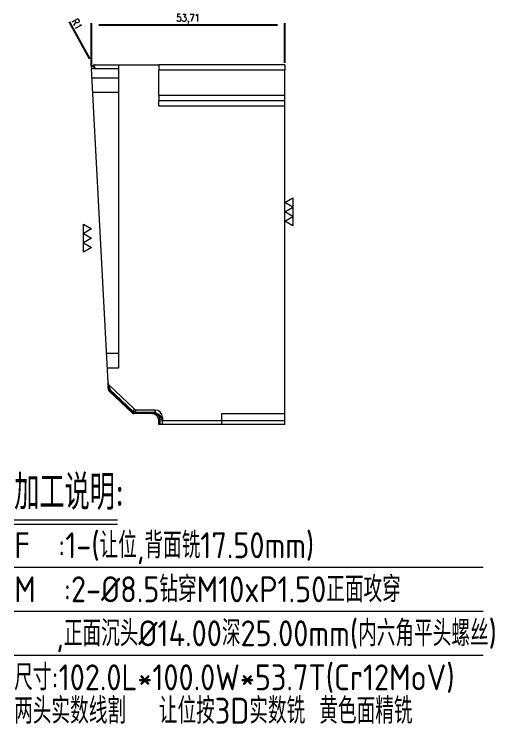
# Model space of a CAD drawing. Header units: millimetres. Extents: x 123150 to 123564, y 643 to 923.
# Drawn here: x 123429.9 to 123563.6, y 706 to 903.3 of the extents above; entities that cross this region are included whole.
import ezdxf

# ---------------------------------------------------------------- set-up
doc = ezdxf.new("R2010")
doc.units = ezdxf.units.MM
doc.linetypes.add('DASHED', pattern=[0])
for name, color, linetype in [('DIE_P', 2, 'Continuous'), ('DIM', 4, 'Continuous'), ('PRESS', 3, 'Continuous'), ('TEXT', 4, 'Continuous')]:
    doc.layers.add(name, color=color, linetype=linetype)
doc.styles.add('gbenor', font='gbenor.shx', dxfattribs={"bigfont": 'gbcbig.shx'})
doc.styles.get("Standard").update_dxf_attribs({"font": 'txt.shx', "width": 0.85, "bigfont": 'ctxt.shx'})
doc.dimstyles.new('T-2-WX', dxfattribs={"dimtxt": 2, "dimasz": 2, "dimexe": 0.5, "dimexo": 0.5, "dimgap": 0.5, "dimtad": 1, "dimtxsty": 'Standard', "dimblk": 'OPEN30', "dimcen": 0, "dimazin": 3, "dimtfac": 1, "dimtmove": 0, "dimatfit": 3, "dimldrblk": 'OPEN30', "dimlwd": -1, "dimlwe": -1})

# ---------------------------------------------------------------- blocks, each defined once
blk = doc.blocks.new('*u7579')
at = {"layer": 'DIE_P', "color": 11, "linetype": 'Continuous', "lineweight": 13}
for p, q in [((-28.2, 53.52), (-10.49, 53.52)), ((-10.49, 53.52), (-10.49, 52.02)), ((24.51, 53.52), (-10.49, 53.52)), ((24.51, 53.52), (24.51, 52.02)), ((-10.49, 45.02), (-10.49, 52.02)), ((24.51, 45.02), (24.51, 52.02)), ((-10.49, 45.02), (-10.49, 43.52)), ((-10.49, 42.02), (-10.49, 43.52)), ((24.51, 43.52), (-10.49, 43.52)), ((24.51, 43.52), (24.51, 45.02)), ((24.51, 42.02), (24.51, 43.52)), ((24.51, -45.47), (24.51, 42.02)), ((24.51, -46.47), (-9.49, -46.47)), ((24.51, -46.47), (24.51, -45.47))]:
    blk.add_line(p, q, dxfattribs=at)
at = {"layer": 'DIE_P', "color": 31, "linetype": 'DASHED', "lineweight": 13}
for p, q in [((-21.69, 53.52), (-21.69, 52.39)), ((-21.69, 52.39), (-21.69, 49.77)), ((-29.06, 49.77), (-29.06, 49.77)), ((-21.69, 49.77), (-29.06, 49.77)), ((-21.69, 49.77), (-21.69, 45.77)), ((-21.69, 45.77), (-21.69, -26.8)), ((-21.69, -26.8), (-21.69, -30.8)), ((-21.69, -30.8), (-24.83, -30.8)), ((-24.83, -30.8), (-24.83, -30.8))]:
    blk.add_line(p, q, dxfattribs=at)
at = {"layer": 'DIE_P', "color": 2, "linetype": 'Continuous', "lineweight": 13}
for p, q in [((-24.62, -34.96), (-29.2, 52.47)), ((-24.54, -36.41), (-24.62, -34.96)), ((-17.25, -42.25), (-24.37, -35.5)), ((-24.52, -36.71), (-24.54, -36.41)), ((-17.94, -43.25), (-24.28, -37.25)), ((-11.49, -42.47), (-16.7, -42.47)), ((-12.49, -43.47), (-17.39, -43.47)), ((-12.48, -43.47), (-12.48, -43.47)), ((-9.49, -44.47), (-9.49, -45.47)), ((-10.49, -46.47), (-10.49, -45.47)), ((-10.21, -46.47), (-10.49, -46.47)), ((-9.49, -46.47), (-10.21, -46.47)), ((-9.49, -46.47), (-9.49, -45.47))]:
    blk.add_line(p, q, dxfattribs=at)
at = {"layer": 'DIE_P', "color": 155, "linetype": 'DASHED', "lineweight": 13}
for p, q in [((-21.69, 52.39), (-29.19, 52.39)), ((-21.69, 52.39), (-29.19, 52.39)), ((24.51, 52.02), (-10.49, 52.02)), ((-21.69, 45.77), (-28.85, 45.77)), ((-21.69, 45.77), (-28.85, 45.77)), ((24.51, 45.02), (-10.49, 45.02)), ((24.51, 42.02), (-10.49, 42.02)), ((-21.69, -26.8), (-25.04, -26.8)), ((-21.69, -26.8), (-25.04, -26.8)), ((-21.69, -30.8), (-24.83, -30.8)), ((-24.09, -36.75), (-24.37, -35.5)), ((-24.28, -37.25), (-24.08, -37.04)), ((-24.09, -36.75), (-17.65, -42.86)), ((-24.08, -37.04), (-24.09, -36.75)), ((-17.75, -43.05), (-24.08, -37.04)), ((-17.75, -43.05), (-17.94, -43.25)), ((-17.39, -43.47), (-17.39, -43.19)), ((-17.39, -43.19), (-11.49, -43.19)), ((-17.25, -42.25), (-17.26, -42.25)), ((-11.49, -42.47), (-11.49, -43.17)), ((-10.21, -44.47), (-10.21, -46.47)), ((-10.21, -46.47), (-10.21, -45.21)), ((-10.21, -45.21), (-10.21, -46.47)), ((-10.19, -44.47), (-9.49, -44.47)), ((24.51, -45.47), (-9.49, -45.47))]:
    blk.add_line(p, q, dxfattribs=at)
at = {"layer": 'DIE_P', "color": 155, "linetype": 'Continuous', "lineweight": 13}
for p, q in [((24.51, 52.02), (-10.49, 52.02)), ((24.51, 45.02), (-10.49, 45.02)), ((24.51, 42.02), (-10.49, 42.02)), ((-24.37, -35.5), (-24.09, -36.75)), ((-24.08, -37.04), (-24.28, -37.25)), ((-24.09, -36.75), (-24.08, -37.04)), ((-17.65, -42.86), (-24.09, -36.75)), ((-24.08, -37.04), (-17.75, -43.05)), ((-17.94, -43.25), (-17.75, -43.05)), ((-17.39, -43.19), (-17.39, -43.47)), ((-11.49, -43.19), (-17.39, -43.19)), ((-17.26, -42.25), (-17.25, -42.25)), ((-11.49, -43.17), (-11.49, -42.47)), ((-10.21, -46.47), (-10.21, -44.47)), ((-9.49, -44.47), (-10.19, -44.47)), ((24.51, -45.47), (-9.49, -45.47))]:
    blk.add_line(p, q, dxfattribs=at)
at = {"layer": 'DIE_P', "color": 2, "linetype": 'DASHED', "lineweight": 13}
for p, q in [((-16.7, -42.47), (-16.71, -42.47)), ((-11.49, -43.47), (-11.49, -43.47)), ((-10.24, -44.57), (-10.25, -44.56)), ((-10.2, -44.48), (-10.2, -44.48))]:
    blk.add_line(p, q, dxfattribs=at)
at = {"layer": 'DIE_P', "color": 11, "linetype": 'DASHED', "lineweight": 13}
for p, q in [((7.01, -46.47), (7.01, -43.47)), ((7.01, -43.47), (24.51, -43.47))]:
    blk.add_line(p, q, dxfattribs=at)
at = {"layer": 'DIE_P', "color": 11, "linetype": 'Continuous', "lineweight": 13}
blk.add_arc((-28.2, 52.52), 1, 90, 183, dxfattribs=at)
at = {"layer": 'DIE_P', "color": 2, "linetype": 'Continuous', "lineweight": 13}
for centre, radius, start, end in [((-23.82, -34.92), 0.8, 183, 226.5), ((-23.73, -36.67), 0.8, 183, 226.5), ((-17.39, -42.67), 0.8, 226.5, 270), ((-16.7, -41.67), 0.8, 226.5, 270), ((-11.49, -44.47), 2, 0, 90)]:
    blk.add_arc(centre, radius, start, end, dxfattribs=at)
at = {"layer": 'DIE_P', "color": 2, "linetype": 'DASHED', "lineweight": 13}
blk.add_arc((-11.49, -45.47), 2, 0, 90, dxfattribs=at)
at = {"layer": 'DIE_P', "color": 155, "linetype": 'DASHED', "lineweight": 13}
for centre, major_axis, ratio, start_param, end_param in [((-23.74, -36.37), (-0.799, -0.042), 0.500161, 0, 1.085736), ((-23.73, -36.67), (-0.799, -0.042), 0.500161, 0, 1.085736), ((-12.14, -44.85), (-5.63, 1.73), 0.390682, 6.161665, 6.251132), ((-17.39, -42.67), (-0.743, 0.297), 0.614755, 1.330437, 1.811466), ((-17.3, -42.49), (-0.66, 0.452), 0.638034, 1.46929, 1.983088), ((-11.78, -44.47), (-5.67, 1.14), 0.290363, 6.100492, 6.189959), ((-16.71, -41.67), (0, 0.8), 0.996138, 2.380442, 3.141593), ((-11.49, -44.47), (1.41, -1.41), 0.528042, 1.098822, 2.042771), ((-11.49, -45.47), (-2, 0), 0.173648, 3.141593, 4.014167), ((-11.49, -45.47), (-2, 0), 0.173648, 3.141593, 4.014167)]:
    blk.add_ellipse(centre, major_axis=major_axis, ratio=ratio, start_param=start_param, end_param=end_param, dxfattribs=at)
at = {"layer": 'DIE_P', "color": 155, "linetype": 'Continuous', "lineweight": 13}
for centre, major_axis, ratio, start_param, end_param in [((-23.74, -36.37), (0.799, 0.042), 0.500161, 3.141593, 4.227329), ((-23.73, -36.67), (0.799, 0.042), 0.500161, 3.141593, 4.227329), ((-12.14, -44.85), (-5.63, 1.73), 0.390686, 6.161664, 6.251131), ((-17.39, -42.67), (0.743, -0.297), 0.614755, 4.472029, 4.953059), ((-17.3, -42.49), (0.66, -0.452), 0.638034, 4.610883, 5.124681), ((-11.78, -44.47), (-5.67, 1.14), 0.290362, 6.100493, 6.18996), ((-16.71, -41.67), (0, -0.8), 0.996138, 5.522035, 6.283185), ((-11.49, -44.47), (-1.41, 1.41), 0.528042, 4.240414, 5.184364)]:
    blk.add_ellipse(centre, major_axis=major_axis, ratio=ratio, start_param=start_param, end_param=end_param, dxfattribs=at)
at = {"layer": 'DIE_P', "color": 155, "linetype": 'DASHED', "lineweight": 13}
for points, knots in [([(-17.26, -42.25), (-17.26, -42.25), (-17.27, -42.25), (-17.27, -42.26), (-17.28, -42.26), (-17.29, -42.27), (-17.3, -42.28), (-17.33, -42.31), (-17.34, -42.32), (-17.37, -42.36), (-17.38, -42.39), (-17.41, -42.44), (-17.43, -42.47), (-17.47, -42.54), (-17.49, -42.57), (-17.53, -42.65), (-17.55, -42.69), (-17.58, -42.75), (-17.6, -42.77), (-17.62, -42.82), (-17.64, -42.84), (-17.65, -42.86)], [0, 0, 0, 0, 0.0625, 0.0625, 0.125, 0.125, 0.25, 0.25, 0.375, 0.375, 0.5, 0.5, 0.625, 0.625, 0.75, 0.75, 0.875, 0.875, 0.9375, 0.9375, 1, 1, 1, 1]), ([(-17.3, -43.06), (-17.28, -43.04), (-17.26, -43.02), (-17.22, -42.97), (-17.2, -42.96), (-17.15, -42.9), (-17.11, -42.86), (-17.05, -42.79), (-17.02, -42.76), (-16.96, -42.69), (-16.94, -42.67), (-16.9, -42.63), (-16.9, -42.63), (-16.89, -42.61), (-16.87, -42.6), (-16.85, -42.58), (-16.82, -42.55), (-16.8, -42.53), (-16.77, -42.5), (-16.75, -42.49), (-16.74, -42.48), (-16.73, -42.48), (-16.72, -42.47), (-16.71, -42.47), (-16.71, -42.47)], [0, 0, 0, 0, 0.0625, 0.0625, 0.125, 0.125, 0.25, 0.25, 0.375, 0.375, 0.5, 0.5, 0.53125, 0.53125, 0.5625, 0.625, 0.625, 0.75, 0.75, 0.875, 0.875, 0.9375, 0.9375, 1, 1, 1, 1]), ([(-10.21, -45.21), (-10.22, -45.1), (-10.23, -44.99), (-10.28, -44.77), (-10.31, -44.66), (-10.38, -44.44), (-10.42, -44.34), (-10.52, -44.14), (-10.58, -44.05), (-10.7, -43.89), (-10.77, -43.81), (-10.9, -43.69), (-10.98, -43.63), (-11.12, -43.55), (-11.2, -43.52), (-11.35, -43.48), (-11.42, -43.47), (-11.49, -43.47)], [0, 0, 0, 0, 0.125406, 0.125406, 0.250811, 0.250811, 0.376217, 0.376217, 0.501622, 0.501622, 0.627028, 0.627028, 0.752434, 0.752434, 0.877839, 0.877839, 1, 1, 1, 1]), ([(-10.21, -45.21), (-10.22, -45.1), (-10.23, -44.99), (-10.28, -44.77), (-10.31, -44.66), (-10.38, -44.44), (-10.42, -44.34), (-10.52, -44.14), (-10.58, -44.05), (-10.7, -43.89), (-10.77, -43.81), (-10.9, -43.69), (-10.98, -43.63), (-11.12, -43.55), (-11.2, -43.52), (-11.35, -43.48), (-11.42, -43.47), (-11.49, -43.47)], [0, 0, 0, 0, 0.125406, 0.125406, 0.250811, 0.250811, 0.376217, 0.376217, 0.501622, 0.501622, 0.627028, 0.627028, 0.752434, 0.752434, 0.877839, 0.877839, 1, 1, 1, 1]), ([(-10.21, -45.21), (-10.21, -45.21), (-10.21, -45.21), (-10.22, -45.21), (-10.23, -45.22), (-10.24, -45.22), (-10.24, -45.22), (-10.25, -45.23), (-10.26, -45.23), (-10.27, -45.23), (-10.27, -45.24), (-10.28, -45.24), (-10.29, -45.24), (-10.3, -45.25), (-10.3, -45.25), (-10.31, -45.25), (-10.32, -45.26), (-10.32, -45.26), (-10.33, -45.27), (-10.34, -45.27), (-10.34, -45.27), (-10.35, -45.28), (-10.36, -45.28), (-10.36, -45.29), (-10.37, -45.29), (-10.38, -45.29), (-10.38, -45.3), (-10.39, -45.3), (-10.39, -45.31), (-10.4, -45.31), (-10.4, -45.32), (-10.41, -45.32), (-10.42, -45.33), (-10.42, -45.33), (-10.43, -45.34), (-10.43, -45.34), (-10.43, -45.34), (-10.44, -45.35), (-10.44, -45.35), (-10.45, -45.36), (-10.45, -45.36), (-10.46, -45.37), (-10.46, -45.38), (-10.46, -45.38), (-10.47, -45.39), (-10.47, -45.39), (-10.47, -45.4), (-10.48, -45.4), (-10.48, -45.41), (-10.48, -45.41), (-10.48, -45.42), (-10.48, -45.43), (-10.49, -45.43), (-10.49, -45.44), (-10.49, -45.44), (-10.49, -45.45), (-10.49, -45.46), (-10.49, -45.46), (-10.49, -45.47), (-10.49, -45.47), (-10.49, -45.47)], [0, 0, 0, 0, 0.013668, 0.027457, 0.041368, 0.055401, 0.069556, 0.083834, 0.098234, 0.112758, 0.127405, 0.142175, 0.15707, 0.172088, 0.18723, 0.202497, 0.217889, 0.233405, 0.249047, 0.264814, 0.280706, 0.296724, 0.312867, 0.329137, 0.345533, 0.362055, 0.378704, 0.395479, 0.412382, 0.429411, 0.446567, 0.463851, 0.481262, 0.498801, 0.516468, 0.534262, 0.552185, 0.570235, 0.588414, 0.606721, 0.625157, 0.643721, 0.662414, 0.681236, 0.700187, 0.719267, 0.738477, 0.757815, 0.777283, 0.796881, 0.816608, 0.836465, 0.856451, 0.876568, 0.896814, 0.917191, 0.937698, 0.958335, 0.979102, 1, 1, 1, 1]), ([(-10.49, -45.47), (-10.49, -45.47), (-10.49, -45.47), (-10.49, -45.46), (-10.49, -45.45), (-10.49, -45.44), (-10.49, -45.44), (-10.49, -45.43), (-10.48, -45.42), (-10.48, -45.41), (-10.48, -45.41), (-10.47, -45.4), (-10.47, -45.39), (-10.47, -45.39), (-10.46, -45.38), (-10.46, -45.37), (-10.45, -45.37), (-10.45, -45.36), (-10.44, -45.35), (-10.44, -45.35), (-10.43, -45.34), (-10.42, -45.33), (-10.42, -45.33), (-10.41, -45.32), (-10.4, -45.32), (-10.4, -45.31), (-10.39, -45.31), (-10.38, -45.3), (-10.38, -45.29), (-10.37, -45.29), (-10.36, -45.28), (-10.35, -45.28), (-10.34, -45.27), (-10.33, -45.27), (-10.33, -45.26), (-10.32, -45.26), (-10.31, -45.25), (-10.3, -45.25), (-10.29, -45.24), (-10.28, -45.24), (-10.27, -45.24), (-10.26, -45.23), (-10.25, -45.23), (-10.24, -45.22), (-10.24, -45.22), (-10.23, -45.22), (-10.22, -45.21), (-10.21, -45.21), (-10.21, -45.21)], [0, 0, 0, 0, 0.026328, 0.052449, 0.078362, 0.104069, 0.129568, 0.154861, 0.179948, 0.204828, 0.229503, 0.253971, 0.278234, 0.302292, 0.326144, 0.349791, 0.373234, 0.396472, 0.419505, 0.442335, 0.464961, 0.487383, 0.509603, 0.531619, 0.553432, 0.575043, 0.596453, 0.61766, 0.638666, 0.65947, 0.680074, 0.700478, 0.720681, 0.740685, 0.760489, 0.780094, 0.799501, 0.81871, 0.837721, 0.856534, 0.875151, 0.893572, 0.911796, 0.929826, 0.94766, 0.9653, 0.982747, 1, 1, 1, 1])]:
    blk.add_open_spline(points, degree=3, knots=knots, dxfattribs=at)
at = {"layer": 'DIE_P', "color": 155, "linetype": 'Continuous', "lineweight": 13}
for points, knots in [([(-17.65, -42.86), (-17.64, -42.84), (-17.62, -42.82), (-17.6, -42.77), (-17.58, -42.75), (-17.55, -42.69), (-17.53, -42.65), (-17.49, -42.57), (-17.47, -42.54), (-17.43, -42.47), (-17.41, -42.44), (-17.38, -42.39), (-17.37, -42.36), (-17.34, -42.32), (-17.33, -42.31), (-17.3, -42.28), (-17.29, -42.27), (-17.28, -42.26), (-17.27, -42.26), (-17.27, -42.25), (-17.26, -42.25), (-17.26, -42.25)], [0, 0, 0, 0, 0.0625, 0.0625, 0.125, 0.125, 0.25, 0.25, 0.375, 0.375, 0.5, 0.5, 0.625, 0.625, 0.75, 0.75, 0.875, 0.875, 0.9375, 0.9375, 1, 1, 1, 1]), ([(-16.71, -42.47), (-16.71, -42.47), (-16.72, -42.47), (-16.73, -42.48), (-16.74, -42.48), (-16.75, -42.49), (-16.77, -42.5), (-16.8, -42.53), (-16.82, -42.55), (-16.85, -42.58), (-16.87, -42.6), (-16.89, -42.61), (-16.9, -42.63), (-16.9, -42.63), (-16.94, -42.67), (-16.96, -42.69), (-17.02, -42.76), (-17.05, -42.79), (-17.11, -42.86), (-17.15, -42.9), (-17.2, -42.96), (-17.22, -42.97), (-17.26, -43.02), (-17.28, -43.04), (-17.3, -43.06)], [0, 0, 0, 0, 0.0625, 0.0625, 0.125, 0.125, 0.25, 0.25, 0.375, 0.375, 0.4375, 0.46875, 0.46875, 0.5, 0.5, 0.625, 0.625, 0.75, 0.75, 0.875, 0.875, 0.9375, 0.9375, 1, 1, 1, 1])]:
    blk.add_open_spline(points, degree=3, knots=knots, dxfattribs=at)
at = {"layer": 'DIE_P', "color": 2, "linetype": 'Continuous', "lineweight": 13}
for points, knots in [([(-12.49, -43.47), (-12.49, -43.47), (-12.49, -43.47), (-12.49, -43.47), (-12.49, -43.47), (-12.49, -43.47), (-12.48, -43.47), (-12.48, -43.47), (-12.47, -43.47), (-12.46, -43.47), (-12.46, -43.46), (-12.45, -43.46), (-12.44, -43.46), (-12.43, -43.46), (-12.42, -43.45), (-12.4, -43.45), (-12.39, -43.45), (-12.38, -43.44), (-12.36, -43.44), (-12.35, -43.43), (-12.33, -43.43), (-12.32, -43.42), (-12.31, -43.42), (-12.29, -43.42), (-12.28, -43.41), (-12.26, -43.41), (-12.25, -43.4), (-12.23, -43.4), (-12.22, -43.4), (-12.2, -43.39), (-12.19, -43.39), (-12.17, -43.38), (-12.15, -43.38), (-12.14, -43.38), (-12.12, -43.37), (-12.11, -43.37), (-12.1, -43.36), (-12.08, -43.36), (-12.07, -43.36), (-12.06, -43.35), (-12.05, -43.35), (-12.03, -43.34), (-12.01, -43.33), (-12, -43.33), (-11.98, -43.32), (-11.96, -43.32), (-11.94, -43.31), (-11.92, -43.31), (-11.9, -43.3), (-11.88, -43.3), (-11.86, -43.29), (-11.84, -43.28), (-11.82, -43.28), (-11.8, -43.27), (-11.78, -43.27), (-11.76, -43.26), (-11.74, -43.26), (-11.72, -43.25), (-11.7, -43.25), (-11.68, -43.24), (-11.67, -43.24), (-11.65, -43.24), (-11.64, -43.23), (-11.62, -43.23), (-11.61, -43.22), (-11.6, -43.22), (-11.59, -43.22), (-11.59, -43.22)], [0, 0, 0, 0, 0.011609, 0.023347, 0.035264, 0.047406, 0.059818, 0.072539, 0.085608, 0.099061, 0.11293, 0.127244, 0.14203, 0.157313, 0.173114, 0.189454, 0.20635, 0.223819, 0.241875, 0.260533, 0.279803, 0.293772, 0.307985, 0.322453, 0.337183, 0.352186, 0.367468, 0.383037, 0.398901, 0.415066, 0.431539, 0.447341, 0.462709, 0.477644, 0.492147, 0.506219, 0.519861, 0.533074, 0.545859, 0.558218, 0.570152, 0.587057, 0.604139, 0.621405, 0.638864, 0.656524, 0.674392, 0.692475, 0.710781, 0.729317, 0.748089, 0.767103, 0.786366, 0.805884, 0.826419, 0.846018, 0.864681, 0.882409, 0.899201, 0.915059, 0.929983, 0.943975, 0.957035, 0.969166, 0.980369, 0.990646, 1, 1, 1, 1]), ([(-11.59, -43.23), (-11.59, -43.23), (-11.58, -43.23), (-11.56, -43.23), (-11.56, -43.23), (-11.54, -43.23), (-11.53, -43.23), (-11.52, -43.22), (-11.51, -43.22), (-11.5, -43.22), (-11.49, -43.21), (-11.48, -43.21), (-11.48, -43.21), (-11.47, -43.2), (-11.47, -43.2), (-11.47, -43.2), (-11.47, -43.19), (-11.47, -43.19), (-11.47, -43.19), (-11.47, -43.19), (-11.47, -43.18), (-11.48, -43.18), (-11.48, -43.18), (-11.49, -43.18), (-11.49, -43.18), (-11.49, -43.18)], [0, 0, 0, 0, 0.125, 0.125, 0.25, 0.25, 0.375, 0.375, 0.5, 0.5, 0.625, 0.625, 0.6875, 0.6875, 0.75, 0.75, 0.8125, 0.8125, 0.84375, 0.84375, 0.875, 0.875, 0.9375, 0.9375, 1, 1, 1, 1]), ([(-10.23, -44.57), (-10.27, -44.5), (-10.31, -44.44), (-10.4, -44.31), (-10.44, -44.24), (-10.54, -44.12), (-10.59, -44.05), (-10.7, -43.92), (-10.76, -43.86), (-10.88, -43.74), (-10.94, -43.68), (-11.07, -43.57), (-11.13, -43.52), (-11.26, -43.42), (-11.33, -43.38), (-11.46, -43.29), (-11.52, -43.25), (-11.59, -43.22)], [0, 0, 0, 0, 0.125, 0.125, 0.25, 0.25, 0.375, 0.375, 0.5, 0.5, 0.625, 0.625, 0.75, 0.75, 0.875, 0.875, 1, 1, 1, 1]), ([(-10.49, -45.47), (-10.49, -45.34), (-10.51, -45.21), (-10.56, -44.96), (-10.59, -44.83), (-10.69, -44.59), (-10.76, -44.47), (-10.9, -44.25), (-10.99, -44.15), (-11.17, -43.97), (-11.27, -43.88), (-11.49, -43.74), (-11.61, -43.68), (-11.85, -43.58), (-11.97, -43.54), (-12.23, -43.49), (-12.36, -43.47), (-12.49, -43.47)], [0, 0, 0, 0, 0.125, 0.125, 0.25, 0.25, 0.375, 0.375, 0.5, 0.5, 0.625, 0.625, 0.75, 0.75, 0.875, 0.875, 1, 1, 1, 1]), ([(-10.23, -44.57), (-10.24, -44.58), (-10.24, -44.59), (-10.25, -44.61), (-10.25, -44.63), (-10.26, -44.66), (-10.27, -44.68), (-10.28, -44.71), (-10.28, -44.75), (-10.29, -44.78), (-10.3, -44.8), (-10.3, -44.81), (-10.3, -44.82), (-10.3, -44.83), (-10.31, -44.84), (-10.31, -44.85), (-10.31, -44.86), (-10.31, -44.87), (-10.32, -44.88), (-10.32, -44.88), (-10.32, -44.89), (-10.32, -44.89), (-10.32, -44.9), (-10.32, -44.9), (-10.33, -44.91), (-10.33, -44.92), (-10.33, -44.93), (-10.34, -44.94), (-10.34, -44.95), (-10.34, -44.96), (-10.35, -44.97), (-10.35, -44.98), (-10.35, -44.99), (-10.36, -45.01), (-10.36, -45.02), (-10.37, -45.04), (-10.38, -45.07), (-10.39, -45.11), (-10.4, -45.15), (-10.41, -45.19), (-10.42, -45.22), (-10.43, -45.26), (-10.44, -45.29), (-10.44, -45.31), (-10.45, -45.32), (-10.45, -45.33), (-10.45, -45.34), (-10.46, -45.35), (-10.46, -45.36), (-10.46, -45.36), (-10.46, -45.37), (-10.47, -45.38), (-10.47, -45.38), (-10.47, -45.39), (-10.47, -45.4), (-10.47, -45.4), (-10.47, -45.41), (-10.48, -45.42), (-10.48, -45.42), (-10.48, -45.43), (-10.48, -45.43), (-10.48, -45.44), (-10.48, -45.44), (-10.48, -45.44), (-10.49, -45.45), (-10.49, -45.45), (-10.49, -45.45), (-10.49, -45.46), (-10.49, -45.46), (-10.49, -45.46), (-10.49, -45.47), (-10.49, -45.47), (-10.49, -45.47), (-10.49, -45.47), (-10.49, -45.47), (-10.49, -45.47), (-10.49, -45.47), (-10.49, -45.47), (-10.49, -45.47), (-10.49, -45.47)], [0, 0, 0, 0, 0.015656, 0.033754, 0.054305, 0.077315, 0.10279, 0.130733, 0.161147, 0.194034, 0.206639, 0.218489, 0.229584, 0.239925, 0.249511, 0.258343, 0.266421, 0.273746, 0.280319, 0.286141, 0.291214, 0.295539, 0.299122, 0.30197, 0.31167, 0.32154, 0.331582, 0.341795, 0.352182, 0.362743, 0.373479, 0.384392, 0.395482, 0.40675, 0.418196, 0.429823, 0.472383, 0.513096, 0.551986, 0.589084, 0.624421, 0.658038, 0.68998, 0.720299, 0.730834, 0.741186, 0.751358, 0.761352, 0.771169, 0.780812, 0.790283, 0.799584, 0.808718, 0.817688, 0.826495, 0.835144, 0.843637, 0.851978, 0.860169, 0.868215, 0.87612, 0.883888, 0.891522, 0.899027, 0.906409, 0.913672, 0.920821, 0.927862, 0.9348, 0.941643, 0.948395, 0.955063, 0.961655, 0.968177, 0.974636, 0.981041, 0.987397, 0.993715, 1, 1, 1, 1]), ([(-10.2, -44.48), (-10.2, -44.47), (-10.2, -44.47), (-10.2, -44.46), (-10.2, -44.46), (-10.2, -44.45), (-10.21, -44.45), (-10.21, -44.45), (-10.21, -44.45), (-10.22, -44.45), (-10.22, -44.45), (-10.22, -44.45), (-10.22, -44.46), (-10.23, -44.46), (-10.23, -44.46), (-10.23, -44.47), (-10.24, -44.48), (-10.24, -44.49), (-10.24, -44.5), (-10.24, -44.52), (-10.24, -44.52), (-10.25, -44.54), (-10.25, -44.55), (-10.25, -44.56), (-10.25, -44.56), (-10.24, -44.57), (-10.24, -44.57), (-10.24, -44.58)], [0, 0, 0, 0, 0.0625, 0.0625, 0.125, 0.125, 0.1875, 0.1875, 0.21875, 0.21875, 0.25, 0.25, 0.3125, 0.3125, 0.375, 0.375, 0.5, 0.5, 0.625, 0.625, 0.75, 0.75, 0.875, 0.875, 0.9375, 0.9375, 1, 1, 1, 1])]:
    blk.add_open_spline(points, degree=3, knots=knots, dxfattribs=at)
at = {"layer": 'DIE_P', "color": 2, "linetype": 'DASHED', "lineweight": 13}
for points, degree, knots in [([(-11.49, -43.47), (-11.97, -43.47), (-12.49, -43.47), (-12.49, -43.47)], 2, [0, 0, 0, 0.500259, 1, 1, 1]), ([(-10.22, -44.46), (-10.22, -44.46), (-10.22, -44.46), (-10.22, -44.45), (-10.22, -44.45), (-10.21, -44.45), (-10.21, -44.45), (-10.21, -44.45), (-10.2, -44.45), (-10.2, -44.46), (-10.2, -44.46), (-10.2, -44.47), (-10.2, -44.47), (-10.2, -44.47)], 3, [0, 0, 0, 0, 0.000239, 0.000239, 0.235809, 0.235809, 0.471378, 0.471378, 0.706948, 0.706948, 0.942518, 0.942518, 1, 1, 1, 1]), ([(-10.49, -45.47), (-10.49, -45.47), (-10.49, -45.45), (-10.49, -45.43), (-10.49, -45.41), (-10.49, -45.4), (-10.49, -45.39), (-10.49, -45.39)], 3, [0, 0, 0, 0, 0.216554, 0.461203, 0.705852, 0.950502, 1, 1, 1, 1])]:
    blk.add_open_spline(points, degree=degree, knots=knots, dxfattribs=at)
blk = doc.blocks.new('*D7582')
at = {"layer": 'Defpoints', "color": 0}
for p in [(123505.16, 900.28), (123451.45, 888.22), (123505.16, 889.22)]:
    blk.add_point(p, dxfattribs=at)
at = {"layer": 'DIM', "color": 0}
for p, q in [((123451.45, 888.72), (123451.45, 900.78)), ((123453.45, 900.28), (123503.16, 900.28)), ((123505.16, 889.72), (123505.16, 900.78))]:
    blk.add_line(p, q, dxfattribs=at)
at = {"layer": 'DIM', "color": 0, "lineweight": 5, "insert": (123478.31, 901.97), "char_height": 2, "attachment_point": 5}
blk.add_mtext('53,71', dxfattribs=at)
blk = doc.blocks.new('_Open30')
blk = doc.blocks.new('*D7583')
at = {"layer": 'Defpoints', "color": 0}
for p in [(123451.97, 889.1), (123452.45, 888.22)]:
    blk.add_point(p, dxfattribs=at)
at = {"layer": 'DIM', "color": 0}
for p, q in [((123451, 890.85), (123445.29, 901.2)), ((123452.45, 888.22), (123451.97, 889.1))]:
    blk.add_line(p, q, dxfattribs=at)
at = {"layer": 'DIM', "color": 0, "lineweight": 5, "insert": (123447.39, 900.5), "char_height": 2, "attachment_point": 5, "rotation": 298.9097}
blk.add_mtext('R1', dxfattribs=at)

msp = doc.modelspace()

# ---------------------------------------------------------------- linework, layer by layer
at = {"layer": 'PRESS', "color": 4, "lineweight": 5}
for points in [[(123507.411, 844.453), (123505.161, 845.752), (123507.411, 847.051), (123505.161, 848.35), (123507.411, 849.649), (123505.161, 850.948), (123507.411, 852.247), (123507.411, 844.453)], [(123449.204, 844.891), (123451.454, 843.592), (123449.204, 842.293), (123451.454, 840.994), (123449.204, 839.695), (123451.454, 838.396), (123449.204, 837.096), (123449.204, 844.891)]]:
    msp.add_lwpolyline(points, close=True, dxfattribs=at)
at = {"layer": 'TEXT', "color": 3, "lineweight": 5}
for p, q in [((123429.949, 762.715), (123458.715, 762.715)), ((123429.949, 761.455), (123458.715, 761.455))]:
    msp.add_line(p, q, dxfattribs=at)
at = {"layer": 'TEXT', "color": 3, "linetype": 'Continuous', "lineweight": 5}
for p, q in [((123429.949, 749.503), (123560.344, 749.503)), ((123429.949, 737.263), (123560.344, 737.263)), ((123429.949, 725.023), (123560.344, 725.023))]:
    msp.add_line(p, q, dxfattribs=at)

# ---------------------------------------------------------------- block references
at = {"layer": 'PRESS', "color": 4, "lineweight": 5}
msp.add_blockref('*u7579', (123480.653, 835.7), dxfattribs=at)

# ---------------------------------------------------------------- texts
at = {"layer": 'TEXT', "color": 4, "lineweight": 5, "style": 'gbenor'}
for s, height, p in [('加工说明: ', 9.72, (123429.949, 765.487)), ('F  :1-(让位,背面铣17.50mm)', 7.2, (123429.949, 752.023)), ('M  :2-%%c8.5钻穿M10xP1.50正面攻穿', 7.2, (123429.949, 739.783)), ('   ,正面沉头%%C14.00深25.00mm(内六角平头螺丝)', 7.2, (123429.949, 727.543)), ('尺寸:102.0L*100.0W*53.7T(Cr12MoV)', 7.2, (123429.949, 715.303))]:
    msp.add_text(s, height=height, dxfattribs=at).set_placement(p)
at = {"layer": 'TEXT', "color": 1, "lineweight": 5, "style": 'gbenor'}
msp.add_text('两头实数线割', height=7.2, dxfattribs=at).set_placement((123429.949, 706.005))
at = {"layer": 'TEXT', "color": 2, "lineweight": 5, "style": 'gbenor'}
msp.add_text('让位按3D实数铣 黄色面精铣', height=7.2, dxfattribs=at).set_placement((123470.168, 706.005))

# ---------------------------------------------------------------- dimensions: what is measured, and where the dimension line sits
at = {"layer": 'DIM', "color": 4, "lineweight": 5}
dim = msp.add_radius_dim(center=(123452.454, 888.222), mpoint=(123451.97, 889.097), dimstyle='T-2-WX', dxfattribs=at)
dim.commit()
dim.dimension.update_dxf_attribs({"geometry": '*D7583', "text_midpoint": (123446.075, 899.773), "dimtype": 164})
dim = msp.add_linear_dim(base=(123505.161, 900.279), p1=(123451.454, 888.222), p2=(123505.161, 889.222), dimstyle='T-2-WX', dxfattribs=at)
dim.commit()
dim.dimension.update_dxf_attribs({"geometry": '*D7582', "text_midpoint": (123478.307, 901.969)})

doc.saveas('drawing.dxf')
